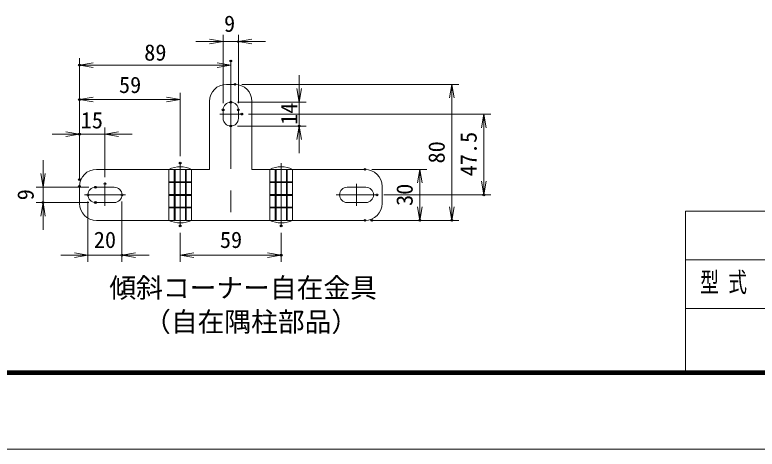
# Model space of a CAD drawing. Units: millimetres, scale not verified, with parts at other scales. Extents: x -4200 to 4200, y -2970 to 2970.
# Drawn here: x 433 to 2616, y -2970 to -1692 of the extents above; entities that cross this region are included whole.
import ezdxf
from ezdxf.enums import TextEntityAlignment as Align

# ---------------------------------------------------------------- set-up
doc = ezdxf.new("R2010")
doc.units = ezdxf.units.MM
doc.header["$LTSCALE"] = 10
doc.header["$PDMODE"] = 32
doc.header["$PDSIZE"] = 5
doc.linetypes.add('USER1', pattern=[50.8, 31.75, -6.35, 6.35, -6.35])
for name, color, linetype, lineweight in [('0-0_D-TTL-TXT', 7, 'Continuous', 18), ('0-2_D-BMK', 2, 'USER1', 13), ('0-6_D-STR3', 3, 'Continuous', 13), ('0-7_D-STR-DIM', 7, 'Continuous', 13), ('0-8_0', 7, 'Continuous', 18), ('0-B_D-TTL', 7, 'Continuous', 18), ('0-C_WAKU', 7, 'Continuous', 18)]:
    doc.layers.add(name, color=color, linetype=linetype, lineweight=lineweight)
doc.layers.add('0-9_Defpoints', color=253, linetype='Continuous')
doc.styles.add('ＭＳ ゴシック', font='')
doc.styles.get('ＭＳ ゴシック').set_extended_font_data('MS Gothic')

# ---------------------------------------------------------------- blocks, each defined once
blk = doc.blocks.new('_Open')
at = {"layer": '0-8_0'}
blk.add_line((-10, 1.667), (0, 0), dxfattribs=at)
blk.add_lwpolyline([(-10, -1.667), (0, 0), (-10, 0)], dxfattribs=at)

msp = doc.modelspace()

# ---------------------------------------------------------------- linework, layer by layer
at = {"layer": '0-2_D-BMK'}
for p, q in [((1067.56, -1827.99), (1067.56, -2320.12)), ((1035.06, -1984.25), (1100.06, -1984.25)), ((919.06, -2128.25), (919.06, -2313.12)), ((1216.06, -2128.25), (1216.06, -2313.12)), ((697.56, -2189.25), (697.56, -2254.25)), ((1437.56, -2189.25), (1437.56, -2254.25)), ((637.56, -2221.75), (757.56, -2221.75)), ((1497.56, -2221.75), (1377.56, -2221.75))]:
    msp.add_line(p, q, dxfattribs=at)
at = {"layer": '0-6_D-STR3'}
for p, q in [((1055.06, -1896.75), (1080.06, -1896.75)), ((1005.06, -1946.75), (1005.06, -2146.75)), ((1130.06, -1946.75), (1130.06, -2146.75)), ((1045.06, -1971.75), (1045.06, -1996.75)), ((1090.06, -1971.75), (1090.06, -1996.75)), ((672.56, -2146.75), (1005.06, -2146.75)), ((885.56, -2146.75), (885.56, -2296.75)), ((901.56, -2146.75), (901.56, -2296.75)), ((904.06, -2146.75), (904.06, -2296.75)), ((934.06, -2146.75), (934.06, -2296.75)), ((936.56, -2146.75), (936.56, -2296.75)), ((952.56, -2146.75), (952.56, -2296.75)), ((1130.06, -2146.75), (1462.56, -2146.75)), ((1182.56, -2146.75), (1182.56, -2296.75)), ((1198.56, -2146.75), (1198.56, -2296.75)), ((1201.06, -2146.75), (1201.06, -2296.75)), ((1231.06, -2146.75), (1231.06, -2296.75)), ((1233.56, -2146.75), (1233.56, -2296.75)), ((1249.56, -2146.75), (1249.56, -2296.75)), ((885.56, -2183.25), (952.56, -2183.25)), ((1249.56, -2183.25), (1182.56, -2183.25)), ((622.56, -2196.75), (622.56, -2246.75)), ((670.06, -2199.25), (725.06, -2199.25)), ((885.56, -2185.25), (952.56, -2185.25)), ((1249.56, -2185.25), (1182.56, -2185.25)), ((1465.06, -2199.25), (1410.06, -2199.25)), ((1512.56, -2196.75), (1512.56, -2246.75)), ((885.56, -2220.25), (952.56, -2220.25)), ((885.56, -2223.25), (952.56, -2223.25)), ((1249.56, -2220.25), (1182.56, -2220.25)), ((1249.56, -2223.25), (1182.56, -2223.25)), ((670.06, -2244.25), (725.06, -2244.25)), ((1465.06, -2244.25), (1410.06, -2244.25)), ((885.56, -2258.25), (952.56, -2258.25)), ((885.56, -2260.25), (952.56, -2260.25)), ((1249.56, -2258.25), (1182.56, -2258.25)), ((1249.56, -2260.25), (1182.56, -2260.25)), ((672.56, -2296.75), (1462.56, -2296.75))]:
    msp.add_line(p, q, dxfattribs=at)
for centre, radius, start, end in [((1055.06, -1946.75), 50, 90, 180), ((1080.06, -1946.75), 50, 0, 90), ((1067.56, -1971.75), 22.5, 0, 180), ((1067.56, -1996.75), 22.5, 180, 0), ((919.06, -2217.82), 78.57, 64.76136, 115.23864), ((1216.06, -2217.82), 78.57, 64.76136, 115.23864), ((672.56, -2196.75), 50, 90, 180), ((1462.56, -2196.75), 50, 0, 90), ((670.06, -2221.75), 22.5, 90, 270), ((725.06, -2221.75), 22.5, 270, 90), ((1410.06, -2221.75), 22.5, 90, 270), ((1465.06, -2221.75), 22.5, 270, 90), ((672.56, -2246.75), 50, 180, 270), ((1462.56, -2246.75), 50, 270, 0), ((919.06, -2225.68), 78.57, 244.76136, 295.23864), ((1216.06, -2225.68), 78.57, 244.76136, 295.23864)]:
    msp.add_arc(centre, radius, start, end, dxfattribs=at)
at = {"layer": '0-7_D-STR-DIM'}
for p, q in [((1045.06, -1951.75), (1045.06, -1750.89)), ((1090.06, -1951.75), (1090.06, -1750.89)), ((1005.06, -1770.89), (965.06, -1770.89)), ((1045.06, -1770.89), (1090.06, -1770.89)), ((1130.06, -1770.89), (1170.06, -1770.89)), ((622.56, -2176.75), (622.56, -1820.16)), ((1067.56, -1840.16), (622.56, -1840.16)), ((1067.56, -1847.99), (1067.56, -1860.16)), ((1268.96, -1909.25), (1268.96, -1869.25)), ((1100.06, -1896.75), (1738.03, -1896.75)), ((1718.03, -1896.75), (1718.03, -2296.75)), ((622.56, -2156.75), (622.56, -1921.46)), ((919.06, -1941.46), (622.56, -1941.46)), ((919.06, -2108.25), (919.06, -1921.46)), ((1087.56, -1949.25), (1288.96, -1949.25)), ((1268.96, -1949.25), (1268.96, -2019.25)), ((1120.06, -1984.25), (1832.18, -1984.25)), ((1812.18, -1984.25), (1812.18, -2221.75)), ((622.56, -2176.75), (622.56, -2023.27)), ((697.56, -2169.25), (697.56, -2023.27)), ((1087.56, -2019.25), (1288.96, -2019.25)), ((582.56, -2043.27), (542.56, -2043.27)), ((697.56, -2043.27), (622.56, -2043.27)), ((737.56, -2043.27), (777.56, -2043.27)), ((1268.96, -2059.25), (1268.96, -2099.25)), ((515.44, -2159.25), (515.44, -2119.25)), ((1482.56, -2146.75), (1643.89, -2146.75)), ((1623.89, -2146.75), (1623.89, -2296.75)), ((650.06, -2199.25), (495.44, -2199.25)), ((515.44, -2199.25), (515.44, -2244.25)), ((1517.56, -2221.75), (1832.18, -2221.75)), ((650.06, -2244.25), (495.44, -2244.25)), ((647.56, -2241.75), (647.56, -2419.16)), ((747.56, -2241.75), (747.56, -2419.16)), ((515.44, -2284.25), (515.44, -2324.25)), ((1482.56, -2296.75), (1643.89, -2296.75)), ((1502.56, -2296.75), (1738.03, -2296.75)), ((919.06, -2333.12), (919.06, -2419.16)), ((1216.06, -2333.12), (1216.06, -2419.16)), ((607.56, -2399.16), (567.56, -2399.16)), ((647.56, -2399.16), (747.56, -2399.16)), ((787.56, -2399.16), (827.56, -2399.16)), ((919.06, -2399.16), (1216.06, -2399.16))]:
    msp.add_line(p, q, dxfattribs=at)
at = {"layer": '0-9_Defpoints'}
for p in [(1090.06, -1770.89), (1067.56, -1827.99), (622.56, -1840.16), (1080.06, -1896.75), (622.56, -1941.46), (1067.56, -1949.25), (1045.06, -1971.75), (1090.06, -1971.75), (1100.06, -1984.25), (1067.56, -2019.25), (1268.96, -2019.25), (622.56, -2043.27), (919.06, -2128.25), (1462.56, -2146.75), (622.56, -2176.75), (622.56, -2196.75), (670.06, -2199.25), (697.56, -2189.25), (647.56, -2221.75), (747.56, -2221.75), (1497.56, -2221.75), (1812.18, -2221.75), (515.44, -2244.25), (670.06, -2244.25), (919.06, -2313.12), (1216.06, -2313.12), (1462.56, -2296.75), (1482.56, -2296.75), (1623.89, -2296.75), (1718.03, -2296.75), (747.56, -2399.16), (1216.06, -2399.16)]:
    msp.add_point(p, dxfattribs=at)
at = {"layer": '0-B_D-TTL'}
for points in [[(-4200.13, -2969.77), (4199.87, -2969.77), (4199.87, 2970.23), (-4200.13, 2970.23)], [(-3930.13, 2750.23), (3929.87, 2750.23), (3929.87, -2749.77), (-3930.13, -2749.77)], [(-3927.63, 2747.73), (3927.37, 2747.73), (3927.37, -2747.27), (-3927.63, -2747.27)], [(-3925.13, 2745.23), (3924.87, 2745.23), (3924.87, -2744.77), (-3925.13, -2744.77)], [(-3922.63, 2742.73), (3922.37, 2742.73), (3922.37, -2742.27), (-3922.63, -2742.27)], [(-3920.13, 2740.23), (3919.87, 2740.23), (3919.87, -2739.77), (-3920.13, -2739.77)]]:
    msp.add_lwpolyline(points, close=True, dxfattribs=at)
at = {"layer": '0-C_WAKU'}
for p, q in [((2405.42, -2269.7), (3919.87, -2269.7)), ((2405.42, -2739.77), (2405.42, -2269.7)), ((2405.42, -2412.95), (3919.87, -2412.95)), ((2405.42, -2556.2), (3919.87, -2556.2))]:
    msp.add_line(p, q, dxfattribs=at)

# ---------------------------------------------------------------- block references
at = {"layer": '0-7_D-STR-DIM', "xscale": 4, "yscale": 4}
for p in [(1045.06, -1770.89), (1067.56, -1840.16), (919.06, -1941.46), (622.56, -2043.27), (647.56, -2399.16), (1216.06, -2399.16)]:
    msp.add_blockref('_Open', p, dxfattribs=at)
for p, rotation in [((1090.06, -1770.89), 180), ((622.56, -1840.16), 180), ((1718.03, -1896.75), 90), ((1268.96, -1949.25), 270), ((622.56, -1941.46), 180), ((1812.18, -1984.25), 90), ((1268.96, -2019.25), 90), ((697.56, -2043.27), 180), ((515.44, -2199.25), 270), ((1623.89, -2146.75), 90), ((1812.18, -2221.75), 270), ((515.44, -2244.25), 90), ((1623.89, -2296.75), 270), ((1718.03, -2296.75), 270), ((747.56, -2399.16), 180), ((919.06, -2399.16), 180)]:
    msp.add_blockref('_Open', p, dxfattribs=dict(at, rotation=rotation))

# ---------------------------------------------------------------- texts
at = {"layer": '0-0_D-TTL-TXT', "style": 'ＭＳ ゴシック'}
for s, p in [('傾斜コーナー自在金具', (710.55, -2541.34)), ('（自在隅柱部品）', (812.61, -2641.34))]:
    msp.add_text(s, height=57.7, dxfattribs=at).set_placement(p, align=Align.BOTTOM_LEFT)
at = {"layer": '0-7_D-STR-DIM', "style": 'ＭＳ ゴシック'}
for s, p in [('9', (1047.83, -1756.71)), ('89', (813.07, -1841.42)), ('59', (738.81, -1936.62)), ('15', (626.29, -2040.64)), ('20', (664.8, -2392.41)), ('59', (1035.56, -2392.41))]:
    msp.add_text(s, height=48.09, dxfattribs=at).set_placement(p, align=Align.BOTTOM_LEFT)
for s, p in [('14', (1277.46, -2016.03)), ('47.5', (1805.43, -2167.11)), ('80', (1711.29, -2129.38)), ('30', (1617.14, -2254.38)), ('9', (502.47, -2237.74))]:
    msp.add_text(s, height=48.09, rotation=90, dxfattribs=at).set_placement(p, align=Align.BOTTOM_LEFT)
at = {"layer": '0-C_WAKU', "style": 'ＭＳ ゴシック', "width": 0.7}
msp.add_text('型 式', height=57.73, dxfattribs=at).set_placement((2448.17, -2524.79), align=Align.BOTTOM_LEFT)

doc.saveas('drawing.dxf')
